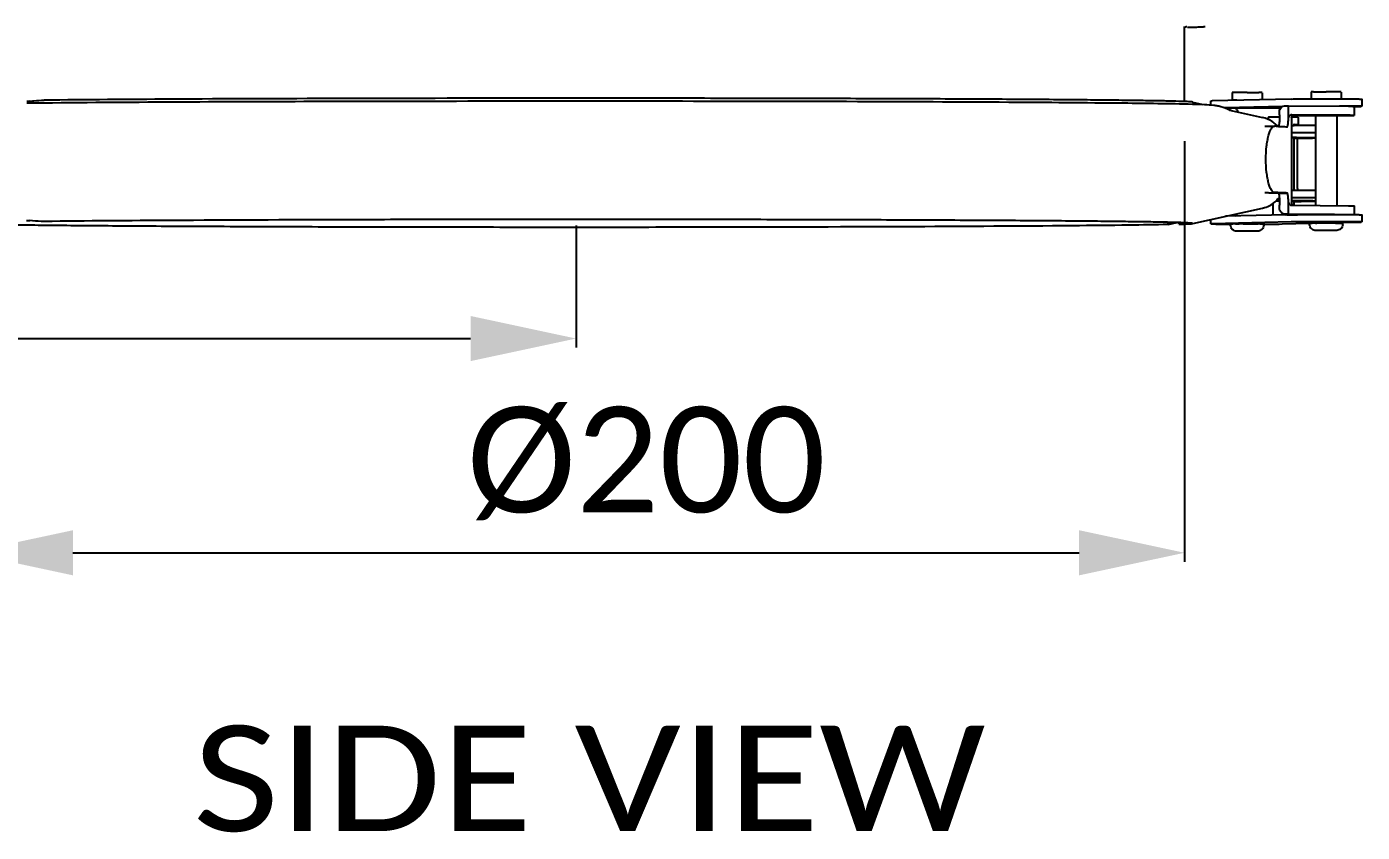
# Model space of a CAD drawing. Header units: millimetres. Extents: x 971 to 5173, y 8 to 3808.
# Drawn here: x 4508.7 to 4730.4, y 1301.7 to 1435.4 of the extents above; entities that cross this region are included whole.
import ezdxf
from ezdxf.enums import TextEntityAlignment as Align

# ---------------------------------------------------------------- set-up
doc = ezdxf.new("R2010")
doc.units = ezdxf.units.MM
doc.header["$LTSCALE"] = 115.5
doc.header["$PDMODE"] = 3
doc.header["$PDSIZE"] = 8
doc.layers.get('0').update_dxf_attribs({"linetype": 'CONTINUOUS'})
doc.layers.get('Defpoints').update_dxf_attribs({"linetype": 'CONTINUOUS'})
doc.styles.get("Standard").update_dxf_attribs({"font": 'calibri.ttf'})
doc.dimstyles.new('DIMSTYLE_4', dxfattribs={"dimtxt": 17.5, "dimasz": 17.5, "dimexe": 1.5, "dimexo": 1, "dimgap": 0.875, "dimtad": 1, "dimdec": 0, "dimdsep": 46, "dimtxsty": 'Standard', "dimblk": '_FILLED', "dimblk1": '_FILLED', "dimblk2": '_FILLED', "dimcen": 0.09, "dimazin": 2, "dimtp": 0.01, "dimtm": 0.01, "dimtfac": 1, "dimtdec": 0, "dimtofl": 0, "dimtmove": 0, "dimatfit": 3, "dimldrblk": '_FILLED', "dimfxl": 1, "dimtolj": 1, "dimarcsym": 0})
doc.dimstyles.new('DIMSTYLE_5', dxfattribs={"dimtxt": 17.5, "dimasz": 17.5, "dimexe": 1.5, "dimexo": 1, "dimgap": 0.875, "dimtad": 1, "dimdsep": 46, "dimtxsty": 'Standard', "dimblk": '_FILLED', "dimblk1": '_FILLED', "dimblk2": '_FILLED', "dimcen": 0.09, "dimazin": 2, "dimtp": 0.01, "dimtm": 0.01, "dimtfac": 1, "dimtofl": 0, "dimtmove": 0, "dimatfit": 3, "dimldrblk": '_FILLED', "dimfxl": 1, "dimtolj": 1, "dimarcsym": 0})

# ---------------------------------------------------------------- blocks, each defined once
blk = doc.blocks.new('_FILLED')
at = {"color": 0, "linetype": 'ByBlock'}
blk.add_solid([(0, 0), (-1, 0.214), (-1, -0.214)], dxfattribs=at)
blk = doc.blocks.new('*D70')
at = {"color": 0, "linetype": 'Continuous', "lineweight": -2}
for p, q in [((4498.89, 1416.42), (4498.89, 1346.59)), ((4700.89, 1416.42), (4700.89, 1346.59)), ((4516.39, 1348.09), (4683.39, 1348.09))]:
    blk.add_line(p, q, dxfattribs=at)
at = {"layer": 'Defpoints', "color": 0}
for p in [(4498.89, 1417.42), (4700.89, 1417.42), (4700.89, 1348.09)]:
    blk.add_point(p, dxfattribs=at)
at = {"color": 0, "linetype": 'ByBlock', "lineweight": -2, "xscale": 17.5, "yscale": 17.5, "zscale": 17.5, "rotation": 180}
blk.add_blockref('_FILLED', (4498.89, 1348.09), dxfattribs=at)
at = {"color": 0, "linetype": 'ByBlock', "lineweight": -2, "xscale": 17.5, "yscale": 17.5, "zscale": 17.5}
blk.add_blockref('_FILLED', (4700.89, 1348.09), dxfattribs=at)
at = {"color": 0, "insert": (4611.56, 1372.3), "char_height": 17.5, "attachment_point": 2, "line_spacing_factor": 0.9}
blk.add_mtext('\\A1;%%c200', dxfattribs=at)
blk = doc.blocks.new('*D71')
at = {"color": 0, "linetype": 'Continuous', "lineweight": -2}
for p, q in [((4207.29, 1524.41), (4207.29, 1382.15)), ((4599.89, 1402.41), (4599.89, 1382.15)), ((4224.79, 1383.65), (4582.39, 1383.65))]:
    blk.add_line(p, q, dxfattribs=at)
at = {"layer": 'Defpoints', "color": 0}
for p in [(4207.29, 1525.41), (4599.89, 1403.41), (4599.89, 1383.65)]:
    blk.add_point(p, dxfattribs=at)
at = {"color": 0, "linetype": 'ByBlock', "lineweight": -2, "xscale": 17.5, "yscale": 17.5, "zscale": 17.5, "rotation": 180}
blk.add_blockref('_FILLED', (4207.29, 1383.65), dxfattribs=at)
at = {"color": 0, "linetype": 'ByBlock', "lineweight": -2, "xscale": 17.5, "yscale": 17.5, "zscale": 17.5}
blk.add_blockref('_FILLED', (4599.89, 1383.65), dxfattribs=at)
at = {"color": 0, "insert": (4403.2, 1407.85), "char_height": 17.5, "attachment_point": 2, "line_spacing_factor": 0.9}
blk.add_mtext('\\A1;393', dxfattribs=at)

msp = doc.modelspace()

# ---------------------------------------------------------------- linework, layer by layer
at = {"color": 0, "linetype": 'Continuous'}
for p, q in [((4700.88919, 1422.98109), (4700.88919, 1435.41951)), ((4700.89326, 1435.37475), (4700.88919, 1435.37438)), ((4701.08678, 1435.37467), (4701.08324, 1435.3743)), ((4718.58956, 1423.40566), (4705.47633, 1423.09072)), ((4708.77461, 1424.43083), (4708.77461, 1423.33085)), ((4709.3396, 1423.27125), (4709.46801, 1423.27028)), ((4709.4802, 1424.49149), (4709.36812, 1424.49067)), ((4709.46801, 1423.27028), (4709.49374, 1423.2701)), ((4709.49374, 1423.2701), (4709.50807, 1423.27001)), ((4709.52461, 1423.23086), (4709.52461, 1423.18794)), ((4713.30104, 1424.48963), (4713.21002, 1424.49043)), ((4713.77461, 1424.43083), (4713.77461, 1423.33085)), ((4721.88783, 1424.54577), (4721.88783, 1423.4458)), ((4725.93056, 1423.43285), (4726.14418, 1423.43246)), ((4726.14418, 1423.43246), (4726.18553, 1423.43238)), ((4726.18553, 1423.43238), (4726.48205, 1423.43173)), ((4726.48205, 1423.43173), (4726.88505, 1423.43066)), ((4726.88783, 1424.54577), (4726.88783, 1423.4458)), ((4730.38783, 1422.19582), (4730.38783, 1423.3958)), ((4702.18979, 1422.90247), (4703.94238, 1422.51707)), ((4705.27461, 1422.43859), (4705.27461, 1423.08086)), ((4717.21485, 1422.17266), (4707.59627, 1421.94166)), ((4708.33368, 1421.55142), (4713.82946, 1420.34288)), ((4709.16044, 1421.94821), (4716.90657, 1421.93684)), ((4716.65321, 1420.78327), (4716.65321, 1421.28326)), ((4717.64078, 1422.28439), (4718.13453, 1422.28497)), ((4718.13453, 1422.28497), (4728.08453, 1422.20262)), ((4718.13453, 1420.28501), (4718.13453, 1422.28497)), ((4728.10042, 1422.22594), (4727.89579, 1422.22693)), ((4729.07359, 1422.21977), (4728.95698, 1422.22067)), ((4729.05824, 1422.18438), (4729.05824, 1420.68442)), ((4729.05885, 1422.15889), (4730.18611, 1422.18596)), ((4714.2144, 1418.88101), (4715.78977, 1418.87995)), ((4714.76602, 1420.33233), (4714.76602, 1420.0304)), ((4715.78953, 1418.87995), (4715.7979, 1418.87983)), ((4716.17339, 1419.01596), (4716.53324, 1419.01692)), ((4716.46841, 1418.85929), (4716.66531, 1418.85266)), ((4718.6474, 1419.02059), (4719.02764, 1419.02092)), ((4718.64808, 1420.21453), (4718.64808, 1406.21481)), ((4718.90889, 1420.39394), (4718.70187, 1420.39502)), ((4728.08453, 1420.70265), (4718.70278, 1420.7803)), ((4719.04565, 1420.39309), (4718.90889, 1420.39394)), ((4718.94506, 1420.66543), (4722.63783, 1420.65673)), ((4719.00441, 1420.39335), (4718.99279, 1420.66855)), ((4719.01602, 1419.13235), (4719.01602, 1419.02075)), ((4719.02764, 1419.02092), (4719.05653, 1419.02077)), ((4719.03628, 1419.17286), (4719.03063, 1419.16764)), ((4719.03771, 1419.17154), (4719.0869, 1419.17188)), ((4719.0869, 1419.17188), (4719.19586, 1419.17271)), ((4719.76602, 1420.33233), (4719.76602, 1419.23235)), ((4722.13783, 1420.68444), (4722.15033, 1420.68593)), ((4722.63783, 1419.01944), (4722.43559, 1419.01974)), ((4722.63783, 1420.69345), (4722.63783, 1405.74804)), ((4726.13783, 1420.69325), (4726.13783, 1405.71907)), ((4726.63783, 1420.68439), (4726.62533, 1420.6829)), ((4729.03229, 1420.68127), (4729.05824, 1420.68438)), ((4719.01602, 1416.96695), (4719.01602, 1408.22094)), ((4719.02316, 1416.92138), (4719.65671, 1416.92287)), ((4719.51602, 1416.95803), (4719.45888, 1416.95482)), ((4719.64683, 1408.53428), (4719.64683, 1416.92302)), ((4722.63783, 1417.81947), (4722.43559, 1417.81976)), ((4716.45209, 1407.79629), (4717.93139, 1407.79802)), ((4716.66531, 1407.85288), (4716.46841, 1407.85952)), ((4722.63783, 1408.21966), (4722.43559, 1408.21996)), ((4715.51602, 1406.05107), (4715.51602, 1404.13223)), ((4716.44982, 1406.49624), (4716.06972, 1406.49591)), ((4716.63799, 1406.49638), (4716.44982, 1406.49624)), ((4716.65321, 1405.28359), (4716.65321, 1405.78358)), ((4718.13453, 1404.28534), (4718.13453, 1406.2853)), ((4718.6613, 1405.78266), (4718.70278, 1405.7806)), ((4718.70278, 1405.7806), (4728.08453, 1405.70296)), ((4719.01602, 1406.46717), (4719.01602, 1405.77801)), ((4719.01981, 1406.42159), (4719.13262, 1406.42182)), ((4719.03299, 1405.77787), (4719.06325, 1406.09563)), ((4719.06325, 1406.09563), (4719.11303, 1406.38174)), ((4719.51602, 1406.45824), (4719.45888, 1406.45503)), ((4722.63783, 1407.01969), (4722.43559, 1407.01998)), ((4729.05824, 1405.68472), (4729.05824, 1404.22005)), ((4702.23506, 1402.74958), (4713.82946, 1405.29922)), ((4705.27461, 1402.68127), (4705.27461, 1403.41799)), ((4717.84583, 1404.18819), (4707.66516, 1403.94368)), ((4717.64078, 1404.28476), (4717.57268, 1404.28737)), ((4718.13453, 1404.28534), (4717.64078, 1404.28476)), ((4718.02973, 1404.18117), (4718.58956, 1404.19461)), ((4725.78258, 1404.22204), (4718.13453, 1404.28534)), ((4725.78258, 1404.23348), (4725.93056, 1404.23324)), ((4725.93056, 1404.23324), (4726.33123, 1404.23246)), ((4726.33123, 1404.23246), (4726.39972, 1404.23231)), ((4729.07467, 1404.22013), (4729.21072, 1404.219)), ((4730.38783, 1402.99621), (4730.38783, 1404.19619)), ((4698.09998, 1402.93775), (4698.17632, 1402.57632)), ((4698.17632, 1402.57632), (4699.60642, 1402.90127)), ((4699.92685, 1402.62058), (4699.86787, 1402.89494)), ((4705.47633, 1402.69113), (4705.27461, 1402.68127)), ((4718.58956, 1403.00607), (4705.47633, 1402.69113)), ((4708.52461, 1402.48128), (4708.52461, 1402.63128)), ((4708.81176, 1402.68835), (4708.87716, 1402.68922)), ((4709.32514, 1402.69321), (4709.46897, 1402.6941)), ((4709.46792, 1402.6941), (4709.50639, 1402.69432)), ((4709.46897, 1402.6941), (4709.49473, 1402.69425)), ((4709.49473, 1402.69425), (4709.509, 1402.69433)), ((4709.50639, 1402.69432), (4709.642, 1402.69502)), ((4709.509, 1402.69433), (4709.91238, 1402.69617)), ((4709.91238, 1402.69617), (4709.94843, 1402.6963)), ((4710.61859, 1402.69801), (4710.65312, 1402.69806)), ((4711.28333, 1402.69853), (4711.35964, 1402.69852)), ((4711.35964, 1402.69852), (4711.40463, 1402.69851)), ((4711.40463, 1402.69851), (4711.4253, 1402.6985)), ((4712.08235, 1402.69774), (4712.24633, 1402.69737)), ((4712.24633, 1402.69737), (4712.7066, 1402.6959)), ((4712.42297, 1402.69689), (4712.88237, 1402.69514)), ((4712.7066, 1402.6959), (4712.74597, 1402.69574)), ((4712.74597, 1402.69574), (4712.84919, 1402.69529)), ((4712.84919, 1402.69529), (4712.88222, 1402.69514)), ((4712.88222, 1402.69514), (4713.03979, 1402.69433)), ((4712.88237, 1402.69514), (4713.04907, 1402.69428)), ((4713.03979, 1402.69433), (4713.0554, 1402.69424)), ((4713.0554, 1402.69424), (4713.08267, 1402.69408)), ((4714.02461, 1402.48128), (4714.02461, 1402.63128)), ((4717.07288, 1402.67142), (4721.65254, 1402.78141)), ((4721.63783, 1402.59622), (4721.63783, 1402.74622)), ((4722.38783, 1402.99623), (4722.45507, 1402.9995)), ((4722.61753, 1402.80925), (4722.84393, 1402.81037)), ((4722.63783, 1403.00213), (4722.63783, 1402.84622)), ((4725.96895, 1402.81021), (4726.15503, 1402.80926)), ((4726.13783, 1403.00209), (4726.13783, 1402.84622)), ((4726.15055, 1402.88943), (4730.18611, 1402.98636)), ((4726.15503, 1402.80926), (4726.30818, 1402.80835)), ((4726.38783, 1402.9962), (4726.32059, 1402.99293)), ((4727.13783, 1402.59622), (4727.13783, 1402.74622))]:
    msp.add_line(p, q, dxfattribs=at)
for points in [[(4508.71255, 1422.75261), (4510.75135, 1422.77497), (4511.60716, 1422.78309)], [(4719.21303, 1419.02082), (4719.18184, 1419.13749), (4719.17509, 1419.17255)]]:
    msp.add_lwpolyline(points, dxfattribs=at)
for centre, radius, start, end in [((4700.54099, 1440.65395), 5.30742, 274.5781803, 275.8640326), ((4709.13466, 1433.02203), 9.74788, 268.7345192, 268.8813525), ((4713.41456, 1414.73965), 9.74788, 88.7345192, 88.8813525), ((4722.74118, 1381.76242), 42.84382, 90.5810276, 90.7460456), ((4725.55352, 1332.26535), 92.34324, 89.4601191, 89.6523003), ((4726.51983, 1414.46905), 10.1335, 88.7554352, 88.8940858), ((4704.8792, 1414.42807), 8.00102, 62.2695104, 64.2744661), ((4725.12575, 815.39824), 606.83501, 89.73846002, 89.85784045), ((4726.48034, 1089.25619), 332.97369, 89.5738333, 89.7212276), ((4717.03114, 1167.06746), 253.33031, 90.0849457, 90.3587093), ((4711.12286, 1255.28683), 163.65979, 88.1282419, 88.3630921), ((4712.90425, 1415.85069), 4.57582, 41.5317428, 45.4443265), ((4720.19731, -118.18098), 1537.20235, 89.91657313, 90.04263717), ((4719.37817, 1409.2738), 11.11551, 88.7942935, 88.9340796), ((4720.19553, -121.49466), 1539.31605, 89.91662151, 90.057711), ((4717.99504, 1283.7205), 133.25048, 89.5568763, 89.7190942), ((4711.44387, 1254.76762), 153.17433, 88.1202037, 88.3711304), ((4720.19537, -131.76272), 1539.98431, 89.91665184, 90.057583), ((4717.07496, 1155.1232), 251.34924, 90.1002496, 90.2392269), ((4720.19553, -132.29444), 1539.31605, 89.91662151, 90.057711), ((4717.99504, 1273.22072), 133.25048, 89.5568763, 89.7190942), ((4719.11535, 1406.19161), 0.45903, 223.5916334, 227.1663129), ((4720.24011, 1405.92112), 1.22157, 155.7935209, 157.2027218), ((4717.99844, 1405.72196), 1.54135, 264.3177585, 265.9919279), ((4717.99449, 1405.66403), 1.48328, 265.9877072, 271.3613263), ((4708.90403, 1392.53219), 10.15635, 91.1453662, 91.2878557), ((4709.072, 1383.77797), 18.91217, 90.7884205, 91.1239877), ((4709.8633, 1319.11856), 83.57647, 90.2710519, 90.676064), ((4709.76163, 1328.74327), 73.95123, 90.3381826, 90.685036), ((4711.19439, 1065.96567), 336.73293, 89.9531122, 90.2641428), ((4711.11948, 1074.6237), 328.07469, 90.0874777, 90.2045167), ((4711.29849, 1015.01901), 387.67951, 89.8338111, 89.9746587), ((4712.25582, 1258.87787), 143.8186, 89.5411926, 89.6839785), ((4712.25068, 1257.77846), 144.91802, 89.5428021, 89.6710584), ((4723.13641, 1298.71198), 104.09856, 90.2855923, 90.57324), ((4724.38775, 490.15776), 912.87681, 89.88940663, 90.11031057), ((4724.29313, 1065.07027), 337.74321, 89.9856486, 90.245848), ((4724.41136, 1031.69323), 371.12025, 89.7595294, 90.0051497), ((4725.89932, 1381.20195), 21.80174, 89.0694808, 89.3203552)]:
    msp.add_arc(centre, radius, start, end, dxfattribs=at)
for points, knots in [([(4701.26854, 1435.4088), (4701.25409, 1435.39608), (4701.18738, 1435.38977), (4701.12912, 1435.37912), (4701.08678, 1435.37467)], [0, 0, 0, 0, 0.311324964, 1, 1, 1, 1]), ([(4704.29598, 1435.40885), (4704.27921, 1435.39417), (4704.2003, 1435.38878), (4704.05555, 1435.36564), (4703.81682, 1435.35167), (4703.33502, 1435.32286), (4702.51973, 1435.29343), (4701.81302, 1435.27263), (4701.40413, 1435.26204)], [0, 0, 0, 0, 0.023074196, 0.075279702, 0.156838524, 0.267679923, 0.576591706, 1, 1, 1, 1]), ([(4509.19744, 1423.03774), (4509.42802, 1423.06401), (4510.22766, 1423.14807), (4511.03098, 1423.20804), (4511.60307, 1423.21427)], [0, 0, 0, 0, 0.288575898, 1, 1, 1, 1]), ([(4702.1898, 1422.90247), (4702.1231, 1422.91714), (4701.93139, 1422.93421), (4701.32991, 1422.97615), (4700.16467, 1423.01588), (4698.28057, 1423.06653), (4695.75548, 1423.11414), (4692.60682, 1423.16209), (4688.85467, 1423.20813), (4684.52355, 1423.25245), (4677.67581, 1423.31133), (4667.91034, 1423.37577), (4654.93016, 1423.43813), (4640.51947, 1423.48675), (4625.0528, 1423.52027), (4608.93215, 1423.53773), (4587.34602, 1423.53878), (4561.86983, 1423.50236), (4534.89989, 1423.40084), (4518.59613, 1423.29048), (4511.60307, 1423.21427)], [0, 0, 0, 0, 0.001074983, 0.003018144, 0.00950073, 0.019413598, 0.032691803, 0.049250161, 0.068981071, 0.091755552, 0.117426697, 0.176770183, 0.245469742, 0.321740211, 0.403599254, 0.488919417, 0.575483424, 0.74337032, 0.889920999, 1, 1, 1, 1]), ([(4709.36812, 1424.49067), (4709.29076, 1424.49005), (4709.15718, 1424.48857), (4708.98484, 1424.48719), (4708.87373, 1424.48311), (4708.80621, 1424.4832), (4708.7893, 1424.46629)], [0, 0, 0, 0, 0.399450296, 0.69414205, 0.876517705, 1, 1, 1, 1]), ([(4708.7893, 1423.2954), (4708.80346, 1423.28124), (4708.85323, 1423.27783), (4708.89524, 1423.27706), (4708.91937, 1423.27653)], [0, 0, 0, 0, 0.453387401, 1, 1, 1, 1]), ([(4708.94435, 1423.27601), (4708.96912, 1423.27552), (4709.10073, 1423.27336), (4709.23235, 1423.27213), (4709.33919, 1423.27125)], [0, 0, 0, 0, 0.188263656, 1, 1, 1, 1]), ([(4711.28197, 1424.49649), (4711.11466, 1424.49649), (4710.51407, 1424.49607), (4709.91348, 1424.49447), (4709.4802, 1424.49149)], [0, 0, 0, 0, 0.278568839, 1, 1, 1, 1]), ([(4709.48257, 1423.28015), (4709.48254, 1423.28016), (4709.4823, 1423.28004), (4709.48273, 1423.28), (4709.48286, 1423.27996)], [0, 0, 0, 0, 0.212723982, 1, 1, 1, 1]), ([(4709.50402, 1423.2713), (4709.49935, 1423.27474), (4709.49203, 1423.27782), (4709.48453, 1423.27994), (4709.48257, 1423.28015)], [0, 0, 0, 0, 0.747121055, 1, 1, 1, 1]), ([(4709.51, 1423.26614), (4709.50903, 1423.26711), (4709.5071, 1423.2689), (4709.50504, 1423.27055), (4709.50402, 1423.2713)], [0, 0, 0, 0, 0.520746018, 1, 1, 1, 1]), ([(4711.2811, 1424.49649), (4711.4648, 1424.49648), (4712.10764, 1424.49594), (4712.75048, 1424.49421), (4713.20961, 1424.49043)], [0, 0, 0, 0, 0.285765389, 1, 1, 1, 1]), ([(4713.60486, 1424.48568), (4713.58504, 1424.48606), (4713.48377, 1424.48779), (4713.38249, 1424.48887), (4713.30104, 1424.48963)], [0, 0, 0, 0, 0.195742028, 1, 1, 1, 1]), ([(4713.75991, 1424.46629), (4713.74575, 1424.48044), (4713.69598, 1424.48386), (4713.65397, 1424.48462), (4713.62984, 1424.48516)], [0, 0, 0, 0, 0.453387401, 1, 1, 1, 1]), ([(4718.58956, 1423.40566), (4719.51905, 1423.42798), (4721.96639, 1423.42779), (4724.41329, 1423.43543), (4725.93056, 1423.43285)], [0, 0, 0, 0, 0.379952485, 1, 1, 1, 1]), ([(4722.18333, 1424.60261), (4722.12215, 1424.6018), (4722.03543, 1424.59374), (4721.92585, 1424.60455), (4721.90253, 1424.58123)], [0, 0, 0, 0, 0.649799473, 1, 1, 1, 1]), ([(4722.30723, 1424.60404), (4722.43748, 1424.60538), (4723.13026, 1424.61035), (4723.82307, 1424.61143), (4724.38561, 1424.61143)], [0, 0, 0, 0, 0.188010516, 1, 1, 1, 1]), ([(4726.1139, 1424.60689), (4725.99028, 1424.60767), (4725.41429, 1424.61056), (4724.83829, 1424.61143), (4724.38591, 1424.61143)], [0, 0, 0, 0, 0.214623966, 1, 1, 1, 1]), ([(4726.71542, 1424.60067), (4726.69621, 1424.60104), (4726.59895, 1424.60269), (4726.50168, 1424.60374), (4726.42363, 1424.60449)], [0, 0, 0, 0, 0.197532835, 1, 1, 1, 1]), ([(4726.87314, 1424.58123), (4726.85879, 1424.59557), (4726.80779, 1424.59878), (4726.76484, 1424.59962), (4726.73994, 1424.60017)], [0, 0, 0, 0, 0.448846528, 1, 1, 1, 1]), ([(4726.88505, 1423.43066), (4727.13527, 1423.42993), (4727.61356, 1423.42828), (4728.29329, 1423.42506), (4728.89362, 1423.42133), (4729.40225, 1423.417), (4729.76443, 1423.41317), (4730.00005, 1423.40925), (4730.13596, 1423.40746), (4730.23882, 1423.40298), (4730.321, 1423.40488), (4730.35563, 1423.39479), (4730.3877, 1423.401), (4730.38784, 1423.3958)], [0, 0, 0, 0, 0.214272665, 0.409577137, 0.582094699, 0.728323404, 0.845268178, 0.891984104, 0.930542763, 0.960761127, 0.982463404, 0.995549939, 1, 1, 1, 1]), ([(4511.57284, 1422.78324), (4526.9025, 1422.93511), (4562.2282, 1423.07197), (4607.23553, 1423.11178), (4645.27958, 1423.03374), (4669.67757, 1422.93609), (4688.21458, 1422.79022), (4698.3852, 1422.67544), (4702.20548, 1422.57361)], [0, 0, 0, 0, 0.241251831, 0.555912561, 0.708272547, 0.83994585, 0.939859544, 1, 1, 1, 1]), ([(4702.20548, 1422.57361), (4702.86422, 1422.55606), (4704.05185, 1422.51913), (4705.2408, 1422.45652), (4705.76638, 1422.38966)], [0, 0, 0, 0, 0.554319785, 1, 1, 1, 1]), ([(4705.2746, 1423.08085), (4705.27448, 1423.08516), (4705.30159, 1423.08053), (4705.32988, 1423.08877), (4705.39854, 1423.08752), (4705.44704, 1423.09001), (4705.47633, 1423.09072)], [0, 0, 0, 0, 0.063922566, 0.252586584, 0.565108558, 1, 1, 1, 1]), ([(4705.76638, 1422.38966), (4705.81479, 1422.38351), (4706.08279, 1422.34735), (4706.34945, 1422.30013), (4706.56585, 1422.2522)], [0, 0, 0, 0, 0.180414025, 1, 1, 1, 1]), ([(4706.56585, 1422.2522), (4706.6842, 1422.22599), (4707.29831, 1422.07729), (4707.89596, 1421.85618), (4708.35591, 1421.6343)], [0, 0, 0, 0, 0.191831425, 1, 1, 1, 1]), ([(4707.64952, 1421.92443), (4707.77936, 1421.92638), (4708.283, 1421.93402), (4708.78664, 1421.94203), (4709.16044, 1421.94821)], [0, 0, 0, 0, 0.257797063, 1, 1, 1, 1]), ([(4709.16044, 1421.94821), (4709.27764, 1421.95015), (4709.46468, 1421.80014), (4709.60812, 1421.53341), (4709.6755, 1421.35159), (4709.70592, 1421.25032)], [0, 0, 0, 0, 0.379618375, 0.657567098, 1, 1, 1, 1]), ([(4716.65321, 1421.28326), (4716.65321, 1421.53832), (4716.86137, 1422.06733), (4717.38857, 1422.2841), (4717.64078, 1422.28439)], [0, 0, 0, 0, 0.502810822, 1, 1, 1, 1]), ([(4728.08453, 1422.20262), (4728.2237, 1422.20147), (4728.41914, 1422.19981), (4728.65997, 1422.19631), (4728.79981, 1422.19488), (4728.90505, 1422.19054), (4728.99068, 1422.19303), (4729.02406, 1422.18267), (4729.0588, 1422.18951), (4729.05812, 1422.18435)], [0, 0, 0, 0, 0.428666268, 0.601182665, 0.743751449, 0.855499811, 0.935769202, 0.983969014, 1, 1, 1, 1]), ([(4730.38784, 1422.19583), (4730.38775, 1422.20304), (4730.34261, 1422.19309), (4730.2948, 1422.20752), (4730.18013, 1422.20384), (4730.03729, 1422.2097), (4729.84887, 1422.21151), (4729.52427, 1422.21612), (4729.26106, 1422.21827), (4729.07359, 1422.21977)], [0, 0, 0, 0, 0.016462149, 0.065086859, 0.145651885, 0.2576227, 0.400112473, 0.572192434, 1, 1, 1, 1]), ([(4716.11466, 1419.11128), (4715.90335, 1419.31929), (4715.22246, 1419.87325), (4714.39262, 1420.21904), (4713.82946, 1420.34288)], [0, 0, 0, 0, 0.339604967, 1, 1, 1, 1]), ([(4715.7979, 1407.88005), (4715.70844, 1407.88262), (4715.49899, 1407.99822), (4715.26553, 1408.32971), (4715.03343, 1408.82926), (4714.8224, 1409.49846), (4714.63858, 1410.31983), (4714.44085, 1411.63216), (4714.34437, 1413.39675), (4714.43706, 1415.15951), (4714.63298, 1416.4701), (4714.81336, 1417.28426), (4715.03093, 1417.957), (4715.27732, 1418.49981), (4715.5785, 1418.88005), (4715.78977, 1418.87995)], [0, 0, 0, 0, 0.022873429, 0.056314813, 0.103024841, 0.163069288, 0.235361213, 0.317956021, 0.502059233, 0.685936099, 0.768252001, 0.840169541, 0.899770696, 0.945999275, 1, 1, 1, 1]), ([(4715.44513, 1420.39281), (4715.35601, 1420.39217), (4715.20184, 1420.39039), (4715.00239, 1420.38965), (4714.87578, 1420.38394), (4714.79906, 1420.38613), (4714.78071, 1420.36779)], [0, 0, 0, 0, 0.401218847, 0.698675914, 0.8831993, 1, 1, 1, 1]), ([(4716.65321, 1420.78327), (4716.65321, 1420.5604), (4716.64681, 1420.14117), (4716.62082, 1419.57176), (4716.57289, 1419.14763), (4716.53514, 1418.91177), (4716.49624, 1418.83647)], [0, 0, 0, 0, 0.341316046, 0.64265554, 0.870198481, 1, 1, 1, 1]), ([(4716.66531, 1418.85266), (4716.79042, 1418.84834), (4717.21256, 1418.83297), (4717.63464, 1418.81499), (4717.93139, 1418.7978)], [0, 0, 0, 0, 0.296341507, 1, 1, 1, 1]), ([(4717.93139, 1418.7978), (4717.94981, 1418.79673), (4717.99148, 1418.85571), (4718.01841, 1418.96365), (4718.05463, 1419.14859), (4718.09415, 1419.50473), (4718.12715, 1420.05929), (4718.13453, 1420.52981), (4718.13453, 1420.785)], [0, 0, 0, 0, 0.027399049, 0.085770445, 0.177667731, 0.300624221, 0.621037681, 1, 1, 1, 1]), ([(4718.70278, 1420.7803), (4718.58403, 1420.78128), (4718.38874, 1420.72736), (4718.18584, 1420.53242), (4718.13453, 1420.37221), (4718.13453, 1420.28501)], [0, 0, 0, 0, 0.430799497, 0.683703763, 1, 1, 1, 1]), ([(4718.64808, 1420.21453), (4718.64808, 1420.33196), (4718.72647, 1420.54003), (4718.90528, 1420.65947), (4718.98734, 1420.68006)], [0, 0, 0, 0, 0.581228305, 1, 1, 1, 1]), ([(4719.05658, 1419.18126), (4719.05667, 1419.18125), (4719.06231, 1419.18793), (4719.04195, 1419.17763), (4719.03628, 1419.17286)], [0, 0, 0, 0, 0.011778788, 1, 1, 1, 1]), ([(4719.58495, 1420.38739), (4719.55219, 1420.388), (4719.37244, 1420.39072), (4719.19266, 1420.3921), (4719.04565, 1420.39309)], [0, 0, 0, 0, 0.182224258, 1, 1, 1, 1]), ([(4719.19586, 1419.17271), (4719.2699, 1419.17331), (4719.39774, 1419.17472), (4719.5626, 1419.17623), (4719.66955, 1419.17995), (4719.73474, 1419.18032), (4719.75132, 1419.1969)], [0, 0, 0, 0, 0.398342141, 0.691989852, 0.873850143, 1, 1, 1, 1]), ([(4719.75132, 1420.36779), (4719.7366, 1420.3825), (4719.6832, 1420.38526), (4719.63844, 1420.3863), (4719.61206, 1420.38685)], [0, 0, 0, 0, 0.440988357, 1, 1, 1, 1]), ([(4722.15033, 1420.68593), (4722.16926, 1420.68707), (4722.33163, 1420.69101), (4722.49397, 1420.69231), (4722.63737, 1420.69345)], [0, 0, 0, 0, 0.11680288, 1, 1, 1, 1]), ([(4722.63737, 1420.69345), (4722.89931, 1420.69552), (4724.07126, 1420.7002), (4725.24324, 1420.70069), (4726.1532, 1420.69333)], [0, 0, 0, 0, 0.223520425, 1, 1, 1, 1]), ([(4726.14564, 1420.65677), (4726.80357, 1420.65847), (4727.6662, 1420.65969), (4728.6282, 1420.67281), (4728.93271, 1420.67526), (4729.03229, 1420.68127)], [0, 0, 0, 0, 0.683723251, 0.896322507, 1, 1, 1, 1]), ([(4726.1532, 1420.69333), (4726.2225, 1420.69277), (4726.34203, 1420.69128), (4726.48205, 1420.6905), (4726.56157, 1420.68744), (4726.60437, 1420.68866), (4726.62066, 1420.68355), (4726.63822, 1420.68692), (4726.63775, 1420.68439)], [0, 0, 0, 0, 0.428868884, 0.743718284, 0.855600121, 0.935933, 0.984073272, 1, 1, 1, 1]), ([(4729.05812, 1420.68438), (4729.0588, 1420.68954), (4729.02406, 1420.6827), (4728.99068, 1420.69306), (4728.90505, 1420.69057), (4728.79981, 1420.69491), (4728.65997, 1420.69634), (4728.41914, 1420.69984), (4728.2237, 1420.7015), (4728.08453, 1420.70265)], [0, 0, 0, 0, 0.016030986, 0.064230798, 0.144500189, 0.256248551, 0.398817335, 0.571333732, 1, 1, 1, 1]), ([(4722.66206, 1416.9748), (4722.42643, 1416.9779), (4721.09082, 1416.99018), (4719.75516, 1416.99367), (4718.65515, 1416.99534)], [0, 0, 0, 0, 0.176429187, 1, 1, 1, 1]), ([(4719.02558, 1416.967), (4719.09562, 1416.96644), (4719.2165, 1416.96494), (4719.35811, 1416.96417), (4719.43861, 1416.96108), (4719.482, 1416.96234), (4719.49854, 1416.95714), (4719.51644, 1416.96061), (4719.51596, 1416.95803)], [0, 0, 0, 0, 0.428303529, 0.743181723, 0.855048616, 0.935496029, 0.983954092, 1, 1, 1, 1]), ([(4719.65671, 1416.92287), (4719.96474, 1416.92373), (4720.96071, 1416.92735), (4721.9567, 1416.93215), (4722.64458, 1416.94105)], [0, 0, 0, 0, 0.309278276, 1, 1, 1, 1]), ([(4714.2227, 1407.88112), (4714.45607, 1407.87457), (4715.19939, 1407.85202), (4715.94274, 1407.82604), (4716.45209, 1407.79629)], [0, 0, 0, 0, 0.313933809, 1, 1, 1, 1]), ([(4716.45209, 1407.79629), (4716.47153, 1407.79516), (4716.50997, 1407.73233), (4716.53895, 1407.62083), (4716.57374, 1407.43144), (4716.61346, 1407.0708), (4716.64573, 1406.51242), (4716.65321, 1406.03942), (4716.65321, 1405.78358)], [0, 0, 0, 0, 0.028598543, 0.088464765, 0.181410257, 0.30483905, 0.624338341, 1, 1, 1, 1]), ([(4717.93139, 1407.79802), (4717.84553, 1407.80299), (4717.42369, 1407.82522), (4717.00154, 1407.84127), (4716.66531, 1407.85288)], [0, 0, 0, 0, 0.203584692, 1, 1, 1, 1]), ([(4718.13453, 1405.78531), (4718.13453, 1406.04115), (4718.12698, 1406.51418), (4718.09432, 1407.07253), (4718.05416, 1407.43321), (4718.01902, 1407.62254), (4717.98975, 1407.73426), (4717.95092, 1407.79689), (4717.93139, 1407.79802)], [0, 0, 0, 0, 0.375568673, 0.695004978, 0.818423084, 0.911375811, 0.971283297, 1, 1, 1, 1]), ([(4713.82946, 1405.29922), (4714.24004, 1405.38951), (4715.31529, 1405.77379), (4716.20846, 1406.54829), (4716.62276, 1407.12426)], [0, 0, 0, 0, 0.372062666, 1, 1, 1, 1]), ([(4718.13453, 1406.2853), (4718.13453, 1406.13901), (4718.28807, 1405.8742), (4718.54814, 1405.79053), (4718.66129, 1405.78228)], [0, 0, 0, 0, 0.563201817, 1, 1, 1, 1]), ([(4718.78289, 1405.8751), (4718.76636, 1405.89247), (4718.68859, 1405.9881), (4718.64808, 1406.11559), (4718.64808, 1406.21481)], [0, 0, 0, 0, 0.194584877, 1, 1, 1, 1]), ([(4722.66206, 1406.47502), (4722.42643, 1406.47811), (4721.09082, 1406.49039), (4719.75516, 1406.49388), (4718.65515, 1406.49555)], [0, 0, 0, 0, 0.176429187, 1, 1, 1, 1]), ([(4718.91954, 1405.77469), (4718.91256, 1405.7779), (4718.87044, 1405.79921), (4718.83224, 1405.82812), (4718.80327, 1405.85499)], [0, 0, 0, 0, 0.162634209, 1, 1, 1, 1]), ([(4719.02558, 1406.46722), (4719.09562, 1406.46665), (4719.2165, 1406.46516), (4719.35811, 1406.46439), (4719.43861, 1406.46129), (4719.482, 1406.46255), (4719.49854, 1406.45735), (4719.51644, 1406.46082), (4719.51596, 1406.45824)], [0, 0, 0, 0, 0.428303529, 0.743181723, 0.855048616, 0.935496029, 0.983954092, 1, 1, 1, 1]), ([(4719.13262, 1406.42182), (4719.49529, 1406.42257), (4720.66474, 1406.42612), (4721.83421, 1406.43082), (4722.64093, 1406.44122)], [0, 0, 0, 0, 0.310118697, 1, 1, 1, 1]), ([(4728.08453, 1405.70296), (4728.2237, 1405.70181), (4728.41914, 1405.70015), (4728.65997, 1405.69665), (4728.79981, 1405.69521), (4728.90505, 1405.69088), (4728.99068, 1405.69337), (4729.02406, 1405.683), (4729.0588, 1405.68985), (4729.05812, 1405.68469)], [0, 0, 0, 0, 0.428666268, 0.601182665, 0.743751449, 0.855499811, 0.935769202, 0.983969014, 1, 1, 1, 1]), ([(4511.59292, 1403.08931), (4511.42715, 1403.0875), (4510.63774, 1403.09761), (4509.85002, 1403.16214), (4509.22978, 1403.22567)], [0, 0, 0, 0, 0.210041735, 1, 1, 1, 1]), ([(4702.23287, 1402.75954), (4702.23089, 1402.76854), (4702.19057, 1402.77626), (4702.13131, 1402.78977), (4702.01731, 1402.80127), (4701.78949, 1402.82128), (4701.39349, 1402.84324), (4700.79523, 1402.869), (4700.02786, 1402.89446), (4699.09448, 1402.92007), (4697.99597, 1402.94548), (4696.207, 1402.98117), (4693.57436, 1403.02361), (4689.95241, 1403.07074), (4685.73164, 1403.11602), (4680.94011, 1403.15912), (4675.60965, 1403.19967), (4669.77574, 1403.23738), (4663.47714, 1403.27198), (4654.27347, 1403.31476), (4641.94437, 1403.35796), (4626.3944, 1403.39326), (4610.14067, 1403.41219), (4593.61475, 1403.41425), (4577.25542, 1403.39934), (4557.01461, 1403.35903), (4535.19433, 1403.27767), (4518.67388, 1403.16651), (4511.59292, 1403.08931)], [0, 0, 0, 0, 0.000144929, 0.000501896, 0.001079307, 0.001878451, 0.004141582, 0.007288703, 0.011315926, 0.016217166, 0.021983451, 0.028605538, 0.044373304, 0.063414578, 0.085603594, 0.110793087, 0.138814762, 0.169483522, 0.202594513, 0.23792799, 0.314309606, 0.396600398, 0.482615302, 0.570070592, 0.656644322, 0.740037773, 0.888570803, 1, 1, 1, 1]), ([(4709.59191, 1404.35874), (4709.56803, 1404.30749), (4709.48561, 1404.15063), (4709.35432, 1403.99708), (4709.23609, 1403.96078)], [0, 0, 0, 0, 0.313736356, 1, 1, 1, 1]), ([(4717.57266, 1404.28709), (4717.33163, 1404.30381), (4716.8427, 1404.53444), (4716.65321, 1405.03939), (4716.65321, 1405.28359)], [0, 0, 0, 0, 0.49734012, 1, 1, 1, 1]), ([(4718.58956, 1404.19461), (4719.49713, 1404.21641), (4721.89513, 1404.21669), (4724.29271, 1404.22432), (4725.78258, 1404.22204)], [0, 0, 0, 0, 0.378624348, 1, 1, 1, 1]), ([(4726.39972, 1404.23231), (4726.65379, 1404.23173), (4727.54544, 1404.22924), (4728.4371, 1404.22522), (4729.07467, 1404.22013)], [0, 0, 0, 0, 0.284938192, 1, 1, 1, 1]), ([(4729.21072, 1404.219), (4729.37903, 1404.21754), (4729.61516, 1404.21545), (4729.9062, 1404.21108), (4730.07472, 1404.20926), (4730.20244, 1404.20392), (4730.30468, 1404.20691), (4730.34765, 1404.19414), (4730.38766, 1404.20264), (4730.38784, 1404.1962)], [0, 0, 0, 0, 0.428802782, 0.600862303, 0.743128297, 0.854797298, 0.935119754, 0.983568963, 1, 1, 1, 1]), ([(4698.17632, 1402.57632), (4695.9978, 1402.52836), (4690.69017, 1402.4509), (4676.68937, 1402.31092), (4653.86021, 1402.18986), (4628.20641, 1402.12263), (4605.23638, 1402.10221), (4587.39446, 1402.10616), (4569.94075, 1402.12979), (4553.41755, 1402.17221), (4538.33825, 1402.23206), (4526.89241, 1402.29706), (4518.80459, 1402.35825), (4513.65487, 1402.40477), (4509.1764, 1402.45437), (4505.40357, 1402.50425), (4502.36702, 1402.56014), (4500.087, 1402.6045), (4498.58832, 1402.67204), (4497.84382, 1402.69289), (4497.6086, 1402.73565)], [0, 0, 0, 0, 0.032591836, 0.079393032, 0.209419865, 0.374049356, 0.463096821, 0.55298123, 0.640910015, 0.724151199, 0.80011843, 0.866452053, 0.89534845, 0.921091107, 0.943478766, 0.962337969, 0.977522431, 0.988913238, 0.99642408, 1, 1, 1, 1]), ([(4699.92685, 1402.62058), (4700.14996, 1402.62718), (4700.8146, 1402.64948), (4701.47974, 1402.67163), (4701.92016, 1402.70753)], [0, 0, 0, 0, 0.335605677, 1, 1, 1, 1]), ([(4701.92016, 1402.70753), (4701.95037, 1402.70999), (4702.04045, 1402.71826), (4702.13098, 1402.72669), (4702.1898, 1402.73963)], [0, 0, 0, 0, 0.334794103, 1, 1, 1, 1]), ([(4705.2746, 1402.68127), (4705.27465, 1402.67649), (4705.30425, 1402.68196), (4705.33592, 1402.67275), (4705.41149, 1402.6743), (4705.50602, 1402.67012), (4705.63104, 1402.66835), (4705.84802, 1402.66458), (4706.18205, 1402.66086), (4706.65212, 1402.65663), (4707.20861, 1402.65293), (4707.84094, 1402.64969), (4708.28664, 1402.64798), (4708.52024, 1402.64721)], [0, 0, 0, 0, 0.004413028, 0.017388765, 0.038898396, 0.068871104, 0.107153803, 0.153549246, 0.269849217, 0.415596953, 0.588103805, 0.7841113, 1, 1, 1, 1]), ([(4708.53931, 1402.66674), (4708.55386, 1402.6813), (4708.60612, 1402.68438), (4708.65007, 1402.68539), (4708.67576, 1402.68597)], [0, 0, 0, 0, 0.444697314, 1, 1, 1, 1]), ([(4708.76096, 1402.67498), (4708.72279, 1402.67559), (4708.6524, 1402.67612), (4708.61636, 1402.67926), (4708.57153, 1402.67998), (4708.59614, 1402.68792), (4708.61004, 1402.68411), (4708.62583, 1402.68462)], [0, 0, 0, 0, 0.483457986, 0.741443936, 0.784903058, 0.799966229, 1, 1, 1, 1]), ([(4708.62583, 1402.68462), (4708.64038, 1402.68509), (4708.72425, 1402.68725), (4708.80814, 1402.68836), (4708.87748, 1402.68921)], [0, 0, 0, 0, 0.173494774, 1, 1, 1, 1]), ([(4709.88423, 1401.47445), (4709.7583, 1401.47549), (4709.52532, 1401.46863), (4709.1451, 1401.52581), (4708.92149, 1401.67015), (4708.81755, 1401.77409)], [0, 0, 0, 0, 0.331368311, 0.613248011, 1, 1, 1, 1]), ([(4713.73166, 1401.77409), (4713.58816, 1401.63059), (4713.30786, 1401.48508), (4712.91049, 1401.47661), (4712.55645, 1401.47333), (4712.09357, 1401.47116), (4711.53166, 1401.46998), (4710.78356, 1401.47019), (4710.2307, 1401.4716), (4709.88423, 1401.47445)], [0, 0, 0, 0, 0.155482943, 0.221854091, 0.30403757, 0.426857647, 0.576434298, 0.734553886, 1, 1, 1, 1]), ([(4713.40706, 1402.69186), (4713.50785, 1402.69102), (4713.65585, 1402.69102), (4713.84929, 1402.68474), (4713.92127, 1402.68749), (4713.99343, 1402.67872), (4713.93989, 1402.67846), (4713.92338, 1402.67793)], [0, 0, 0, 0, 0.491195589, 0.744071554, 0.887510831, 0.919508103, 1, 1, 1, 1]), ([(4713.40747, 1402.69186), (4713.48817, 1402.69119), (4713.62745, 1402.68955), (4713.80722, 1402.68819), (4713.92256, 1402.68357), (4713.99257, 1402.68408), (4714.00991, 1402.66674)], [0, 0, 0, 0, 0.400437471, 0.695586054, 0.8783434, 1, 1, 1, 1]), ([(4714.02955, 1402.64722), (4714.3773, 1402.64836), (4715.39174, 1402.6537), (4716.40635, 1402.65541), (4717.07288, 1402.67142)], [0, 0, 0, 0, 0.342793136, 1, 1, 1, 1]), ([(4722.6302, 1403.03287), (4721.77577, 1403.0312), (4720.42892, 1403.02467), (4719.0819, 1403.0179), (4718.58956, 1403.00607)], [0, 0, 0, 0, 0.63435923, 1, 1, 1, 1]), ([(4721.65253, 1402.78169), (4721.66808, 1402.79723), (4721.72676, 1402.7991), (4721.77556, 1402.80064), (4721.80524, 1402.80126)], [0, 0, 0, 0, 0.425467735, 1, 1, 1, 1]), ([(4721.80524, 1402.80126), (4721.82416, 1402.80166), (4721.92055, 1402.80342), (4722.01694, 1402.80453), (4722.09441, 1402.80533)], [0, 0, 0, 0, 0.19635003, 1, 1, 1, 1]), ([(4725.88425, 1401.59037), (4725.54687, 1401.5869), (4724.99645, 1401.58544), (4724.23998, 1401.58478), (4723.64888, 1401.58597), (4723.15404, 1401.5876), (4722.77979, 1401.59194), (4722.36772, 1401.5959), (4722.07891, 1401.7409), (4721.93077, 1401.88903)], [0, 0, 0, 0, 0.251731632, 0.410664494, 0.564400112, 0.69275986, 0.779835944, 0.843702483, 1, 1, 1, 1]), ([(4722.52229, 1402.99161), (4722.50277, 1402.99193), (4722.47071, 1402.99342), (4722.42408, 1402.99182), (4722.40671, 1402.99741), (4722.38728, 1402.99349), (4722.3879, 1402.99623)], [0, 0, 0, 0, 0.435255814, 0.74862822, 0.937574318, 1, 1, 1, 1]), ([(4722.45507, 1402.9995), (4722.4658, 1402.99976), (4722.52083, 1403.00091), (4722.57587, 1403.00166), (4722.62017, 1403.00219)], [0, 0, 0, 0, 0.194924669, 1, 1, 1, 1]), ([(4722.62017, 1403.00219), (4722.75597, 1403.00383), (4723.5166, 1403.00917), (4724.27724, 1403.00963), (4724.90208, 1403.00856)], [0, 0, 0, 0, 0.178543415, 1, 1, 1, 1]), ([(4724.90208, 1403.00856), (4725.03052, 1403.00835), (4725.44914, 1403.00725), (4725.86777, 1403.00569), (4726.15792, 1403.00216)], [0, 0, 0, 0, 0.306837184, 1, 1, 1, 1]), ([(4726.84489, 1401.88903), (4726.7515, 1401.79564), (4726.54149, 1401.65418), (4726.19777, 1401.58566), (4725.98474, 1401.5914), (4725.88425, 1401.59037)], [0, 0, 0, 0, 0.382863341, 0.708682886, 1, 1, 1, 1]), ([(4730.38784, 1402.99622), (4730.38776, 1403.00265), (4730.34761, 1402.99417), (4730.30497, 1403.00691), (4730.20281, 1403.00394), (4730.07541, 1403.00927), (4729.90722, 1403.01109), (4729.61675, 1403.01545), (4729.17238, 1403.01951), (4728.55202, 1403.02407), (4727.82628, 1403.02782), (4727.01379, 1403.03087), (4726.44522, 1403.03228), (4726.1498, 1403.03286)], [0, 0, 0, 0, 0.004552411, 0.017985024, 0.040245687, 0.071213228, 0.110663669, 0.158358022, 0.2772651, 0.424913026, 0.597572488, 0.790902361, 1, 1, 1, 1]), ([(4726.25338, 1403.00082), (4726.27289, 1403.0005), (4726.30495, 1402.99901), (4726.35158, 1403.00061), (4726.36895, 1402.99502), (4726.38838, 1402.99893), (4726.38777, 1402.9962)], [0, 0, 0, 0, 0.435255814, 0.74862822, 0.937574318, 1, 1, 1, 1]), ([(4726.30818, 1402.80835), (4726.41826, 1402.80764), (4726.60889, 1402.8052), (4726.85622, 1402.80562), (4727.00988, 1402.79666), (4727.10238, 1402.80244), (4727.12313, 1402.78169)], [0, 0, 0, 0, 0.404295418, 0.70528266, 0.89221097, 1, 1, 1, 1])]:
    msp.add_open_spline(points, degree=3, knots=knots, dxfattribs=at)
for points in [[(4708.7893, 1424.46629), (4708.78025, 1424.45724), (4708.77461, 1424.44362), (4708.77461, 1424.43083)], [(4709.52461, 1423.23086), (4709.52461, 1423.24358), (4709.519, 1423.25714), (4709.51, 1423.26614)], [(4721.90253, 1424.58123), (4721.89348, 1424.57218), (4721.88783, 1424.55857), (4721.88783, 1424.54577)], [(4509.19744, 1423.03774), (4509.03556, 1423.0193), (4508.87266, 1423.0088), (4508.70979, 1423.0043)], [(4714.78071, 1420.36779), (4714.77167, 1420.35874), (4714.76602, 1420.34512), (4714.76602, 1420.33233)], [(4719.03063, 1419.16764), (4719.02162, 1419.15864), (4719.01602, 1419.14508), (4719.01602, 1419.13235)], [(4719.75132, 1419.1969), (4719.76037, 1419.20594), (4719.76602, 1419.21956), (4719.76602, 1419.23235)], [(4719.64683, 1408.53428), (4719.64736, 1408.42915), (4719.63307, 1408.32392), (4719.6132, 1408.22069)], [(4719.0429, 1406.1608), (4719.05812, 1406.24077), (4719.08243, 1406.3194), (4719.11397, 1406.39444)], [(4508.69826, 1403.25409), (4508.87568, 1403.25238), (4509.05328, 1403.24375), (4509.22978, 1403.22567)], [(4717.43997, 1404.29836), (4717.53709, 1404.24226), (4717.64559, 1404.20251), (4717.75602, 1404.18291)], [(4708.81755, 1401.77409), (4708.63712, 1401.9545), (4708.52461, 1402.22612), (4708.52461, 1402.48128)], [(4710.65312, 1402.69806), (4710.86319, 1402.69838), (4711.07326, 1402.69853), (4711.28333, 1402.69853)], [(4711.4253, 1402.6985), (4711.64432, 1402.69842), (4711.86334, 1402.69818), (4712.08235, 1402.69774)], [(4714.02461, 1402.48128), (4714.02461, 1402.22612), (4713.91209, 1401.9545), (4713.73166, 1401.77409)], [(4714.00991, 1402.66674), (4714.01895, 1402.65769), (4714.02461, 1402.64407), (4714.02461, 1402.63128)], [(4721.93077, 1401.88903), (4721.75035, 1402.06945), (4721.63783, 1402.34107), (4721.63783, 1402.59622)], [(4722.63783, 1402.84622), (4722.63783, 1402.83349), (4722.63222, 1402.81994), (4722.62322, 1402.81093)], [(4726.15244, 1402.81093), (4726.14344, 1402.81994), (4726.13783, 1402.83349), (4726.13783, 1402.84622)], [(4727.13783, 1402.59622), (4727.13783, 1402.34107), (4727.02531, 1402.06945), (4726.84489, 1401.88903)], [(4727.12313, 1402.78169), (4727.13218, 1402.77264), (4727.13783, 1402.75902), (4727.13783, 1402.74622)]]:
    msp.add_open_spline(points, degree=3, dxfattribs=at)

# ---------------------------------------------------------------- texts
at = {"color": 0, "linetype": 'Continuous', "width": 1.125894}
msp.add_text('SIDE VIEW', height=17.5, dxfattribs=at).set_placement((4536.29901, 1301.88167), (4667.85543, 1301.88167), align=Align.FIT)

# ---------------------------------------------------------------- dimensions: what is measured, and where the dimension line sits
at = {"color": 0, "linetype": 'Continuous'}
dim = msp.add_linear_dim(base=(4599.88919, 1383.64619), p1=(4207.29077, 1525.40824), p2=(4599.88919, 1403.41262), dimstyle='DIMSTYLE_4', dxfattribs=at)
dim.commit()
dim.dimension.update_dxf_attribs({"geometry": '*D71', "text_midpoint": (4403.19963, 1383.64619), "dimtype": 160})
dim = msp.add_linear_dim(base=(4700.88919, 1348.09185), p1=(4498.88919, 1417.4198), p2=(4700.88919, 1417.4198), text='%%c200', dimstyle='DIMSTYLE_5', override={"dimtxsty": 'Standard'}, dxfattribs=at)
dim.commit()
dim.dimension.update_dxf_attribs({"geometry": '*D70', "text_midpoint": (4611.55586, 1348.09185), "dimtype": 160})

doc.saveas('drawing.dxf')
